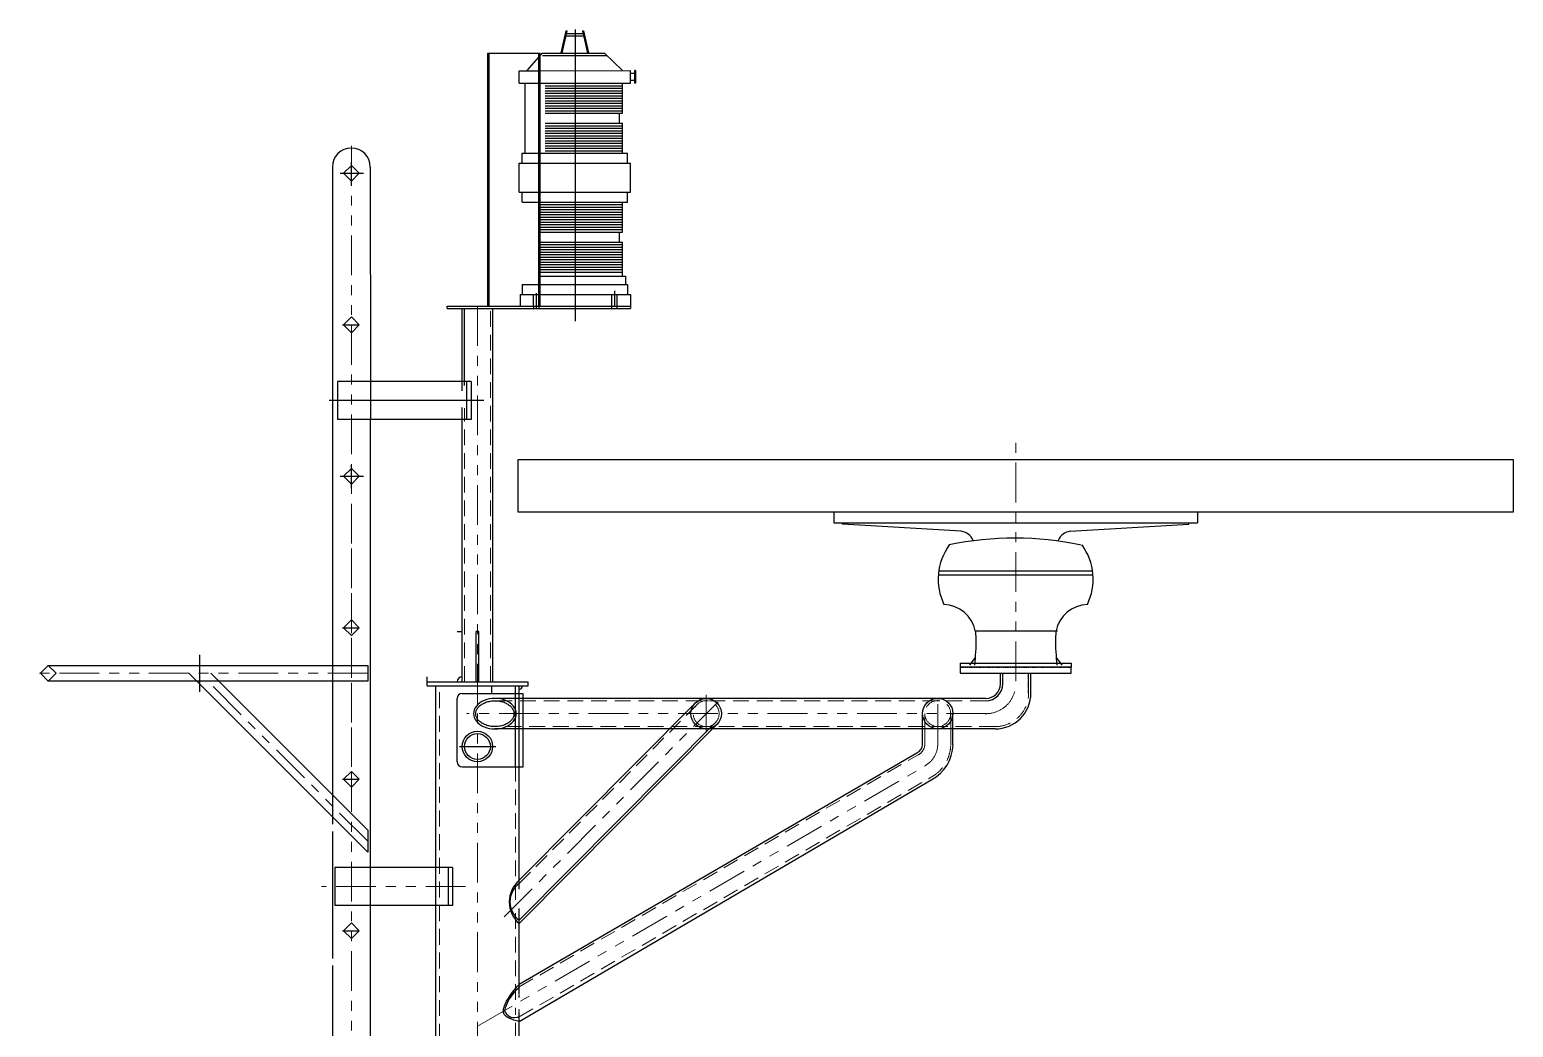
# Model space of a CAD drawing. Extents: x 766778 to 845620, y 133762 to 209800.
# Drawn here: x 790250 to 793187, y 205309 to 207285 of the extents above; entities that cross this region are included whole.
import ezdxf

# ---------------------------------------------------------------- set-up
doc = ezdxf.new("R2010")
doc.units = 0
doc.header["$MEASUREMENT"] = 0
doc.linetypes.add('ACANSTGB', pattern=[0.354331, 0.15748, -0.03937, 0.03937, -0.03937, 0.03937, -0.03937])
doc.linetypes.add('HIDDEN2', pattern=[0.1875, 0.125, -0.0625])
doc.layers.get('0').update_dxf_attribs({"color": 1, "linetype": 'CONTINUOUS'})

# ---------------------------------------------------------------- blocks, each defined once
blk = doc.blocks.new('123')
at = {"color": 7, "linetype": 'ByBlock', "lineweight": 25, "ltscale": 20}
for p, q in [((10, 3444.5), (19.9, 3488)), ((10, 3444.5), (19.9, 3488)), ((11.9, 3443.9), (21.8, 3488)), ((11.9, 3443.9), (21.8, 3488)), ((19.9, 3488), (21.8, 3488)), ((19.9, 3488), (21.8, 3488)), ((19.9, 3483.1), (53.6, 3483.1)), ((19.9, 3483.1), (53.6, 3483.1)), ((19.9, 3478.1), (53.6, 3478.1)), ((19.9, 3478.1), (53.6, 3478.1)), ((37.7, 3490.5), (37.7, 2913.3)), ((51.6, 3488), (61.5, 3443.9)), ((51.6, 3488), (53.6, 3488)), ((51.6, 3488), (61.5, 3443.9)), ((51.6, 3488), (53.6, 3488)), ((53.6, 3488), (63.5, 3444.5)), ((53.6, 3488), (63.5, 3444.5)), ((-133, 2943), (-133, 3443)), ((-133, 2943), (-133, 3443)), ((-57.4, 3409.3), (-30, 3441.3)), ((-57.4, 3409.3), (-30, 3441.3)), ((-35, 3443), (-35, 2943)), ((-35, 3443), (-35, 2943)), ((-30, 3441.3), (-27.7, 3443.9)), ((-30, 3441.3), (-27.7, 3443.9)), ((-27.7, 3443.9), (95.2, 3443.9)), ((-27.7, 3443.9), (95.2, 3443.9)), ((-27.5, 3439), (99.1, 3439)), ((-27.5, 3439), (99.1, 3439)), ((130.9, 3409.3), (95.2, 3443.9)), ((130.9, 3409.3), (95.2, 3443.9)), ((-73.3, 3408.9), (-31.8, 3408.9)), ((-73.3, 3384.5), (-73.3, 3408.9)), ((-73.3, 3408.9), (-31.8, 3408.9)), ((-73.3, 3384.5), (-73.3, 3408.9)), ((-31.8, 3408.9), (146.7, 3409.3)), ((-31.8, 3408.9), (146.7, 3409.3)), ((146.7, 3384.5), (146.7, 3409.3)), ((146.7, 3384.5), (146.7, 3409.3)), ((146.7, 3384.5), (146.7, 3409.3)), ((146.7, 3384.5), (146.7, 3409.3)), ((156.6, 3409.3), (154.6, 3409.3)), ((154.6, 3409.3), (154.6, 3384.5)), ((156.6, 3409.3), (154.6, 3409.3)), ((154.6, 3409.3), (154.6, 3384.5)), ((156.6, 3409.3), (156.6, 3384.5)), ((156.6, 3409.3), (156.6, 3384.5)), ((-73.3, 3384.5), (-31.8, 3384.5)), ((-73.3, 3384.5), (-31.8, 3384.5)), ((-61.4, 3245.7), (-61.4, 3384.5)), ((-61.4, 3245.7), (-61.4, 3384.5)), ((-31.8, 3384.5), (146.7, 3384.5)), ((-31.8, 3384.5), (146.7, 3384.5)), ((-27.5, 3384.5), (130.9, 3384.5)), ((-27.5, 3384.5), (130.9, 3384.5)), ((-21.8, 3379.5), (130.9, 3379.5)), ((-21.8, 3379.5), (130.9, 3379.5)), ((130.9, 3325), (130.9, 3384.5)), ((130.9, 3325), (130.9, 3384.5)), ((154.6, 3403.8), (146.7, 3403.8)), ((154.6, 3403.8), (146.7, 3403.8)), ((154.6, 3389.9), (146.7, 3389.9)), ((154.6, 3389.9), (146.7, 3389.9)), ((156.6, 3384.5), (154.6, 3384.5)), ((156.6, 3384.5), (154.6, 3384.5)), ((-21.8, 3374.6), (130.9, 3374.6)), ((-21.8, 3374.6), (130.9, 3374.6)), ((-21.8, 3369.6), (130.9, 3369.6)), ((-21.8, 3369.6), (130.9, 3369.6)), ((-21.8, 3364.7), (130.9, 3364.7)), ((-21.8, 3364.7), (130.9, 3364.7)), ((-21.8, 3359.7), (130.9, 3359.7)), ((-21.8, 3359.7), (130.9, 3359.7)), ((-21.8, 3354.8), (130.9, 3354.8)), ((-21.8, 3354.8), (130.9, 3354.8)), ((-21.8, 3349.8), (130.9, 3349.8)), ((-21.8, 3349.8), (130.9, 3349.8)), ((-21.8, 3344.8), (130.9, 3344.8)), ((-21.8, 3344.8), (130.9, 3344.8)), ((-21.8, 3344.8), (130.9, 3344.8)), ((-21.8, 3344.8), (130.9, 3344.8)), ((-21.8, 3344.8), (130.9, 3344.8)), ((-21.8, 3344.8), (130.9, 3344.8)), ((-21.8, 3344.8), (130.9, 3344.8)), ((-21.8, 3344.8), (130.9, 3344.8)), ((-21.8, 3344.8), (130.9, 3344.8)), ((-21.8, 3344.8), (130.9, 3344.8)), ((-21.8, 3339.9), (130.9, 3339.9)), ((-21.8, 3339.9), (130.9, 3339.9)), ((-21.8, 3334.9), (130.9, 3334.9)), ((-21.8, 3334.9), (130.9, 3334.9)), ((-21.8, 3330), (130.9, 3330)), ((-21.8, 3330), (130.9, 3330)), ((-21.8, 3325), (130.9, 3325)), ((-21.8, 3325), (130.9, 3325)), ((-21.8, 3325), (130.9, 3325)), ((-21.8, 3325), (130.9, 3325)), ((124.9, 3305.2), (124.9, 3325)), ((124.9, 3305.2), (124.9, 3325)), ((-21.8, 3305.2), (130.9, 3305.2)), ((-21.8, 3305.2), (130.9, 3305.2)), ((-21.8, 3300.3), (130.9, 3300.3)), ((-21.8, 3300.3), (130.9, 3300.3)), ((-21.8, 3295.3), (130.9, 3295.3)), ((-21.8, 3295.3), (130.9, 3295.3)), ((-21.8, 3290.3), (130.9, 3290.3)), ((-21.8, 3290.3), (130.9, 3290.3)), ((-18.5, 3305.2), (130.9, 3305.2)), ((-18.5, 3305.2), (130.9, 3305.2)), ((130.9, 3245.7), (130.9, 3305.2)), ((130.9, 3245.7), (130.9, 3305.2)), ((-21.8, 3285.4), (130.9, 3285.4)), ((-21.8, 3285.4), (130.9, 3285.4)), ((-21.8, 3280.4), (130.9, 3280.4)), ((-21.8, 3280.4), (130.9, 3280.4)), ((-21.8, 3275.5), (130.9, 3275.5)), ((-21.8, 3275.5), (130.9, 3275.5)), ((-21.8, 3270.5), (130.9, 3270.5)), ((-21.8, 3270.5), (130.9, 3270.5)), ((-21.8, 3265.6), (130.9, 3265.6)), ((-21.8, 3265.6), (130.9, 3265.6)), ((-21.8, 3265.6), (130.9, 3265.6)), ((-21.8, 3265.6), (130.9, 3265.6)), ((-21.8, 3265.6), (130.9, 3265.6)), ((-21.8, 3265.6), (130.9, 3265.6)), ((-21.8, 3265.6), (130.9, 3265.6)), ((-21.8, 3265.6), (130.9, 3265.6)), ((-21.8, 3265.6), (130.9, 3265.6)), ((-21.8, 3265.6), (130.9, 3265.6)), ((-21.8, 3260.6), (130.9, 3260.6)), ((-21.8, 3260.6), (130.9, 3260.6)), ((-67.3, 3245.7), (-31.8, 3245.7)), ((-67.3, 3225.9), (-67.3, 3245.7)), ((-67.3, 3245.7), (-31.8, 3245.7)), ((-67.3, 3225.9), (-67.3, 3245.7)), ((-31.8, 3245.7), (140.8, 3245.7)), ((-31.8, 3245.7), (140.8, 3245.7)), ((-21.8, 3255.7), (130.9, 3255.7)), ((-21.8, 3255.7), (130.9, 3255.7)), ((-21.8, 3250.7), (130.9, 3250.7)), ((-21.8, 3250.7), (130.9, 3250.7)), ((-17.2, 3245.7), (130.9, 3245.7)), ((-17.2, 3245.7), (130.9, 3245.7)), ((140.8, 3225.9), (140.8, 3245.7)), ((140.8, 3225.9), (140.8, 3245.7)), ((-443.1, 3218.5), (-443.1, 1916.8)), ((-428, 3206), (-381.8, 3206)), ((-421.1, 3206), (-405.6, 3221.6)), ((-405.6, 3190.4), (-421.1, 3206)), ((-405.6, 3182.3), (-405.6, 3228.4)), ((-390, 3206), (-405.6, 3221.6)), ((-405.6, 3190.4), (-390, 3206)), ((-368.1, 3218.5), (-367.7, 2793.5)), ((-73.3, 3168.9), (-73.3, 3225.9)), ((-73.3, 3225.9), (-31.8, 3225.9)), ((-73.3, 3168.9), (-73.3, 3225.9)), ((-73.3, 3225.9), (-31.8, 3225.9)), ((-31.8, 3225.9), (146.7, 3225.9)), ((-31.8, 3225.9), (146.7, 3225.9)), ((146.7, 3168.9), (146.7, 3225.9)), ((146.7, 3168.9), (146.7, 3225.9)), ((-73.3, 3168.9), (-31.8, 3168.9)), ((-73.3, 3168.9), (-31.8, 3168.9)), ((-67.3, 3149.1), (-67.3, 3168.9)), ((-67.3, 3149.1), (-67.3, 3168.9)), ((-67.3, 3149.1), (-31.8, 3149.1)), ((-67.3, 3149.1), (-31.8, 3149.1)), ((-31.8, 3168.9), (146.7, 3168.9)), ((-31.8, 3168.9), (146.7, 3168.9)), ((-31.8, 3149.1), (140.8, 3149.1)), ((-31.8, 3149.1), (140.8, 3149.1)), ((-31.8, 3144.2), (130.9, 3144.2)), ((-31.8, 3144.2), (130.9, 3144.2)), ((130.9, 3089.7), (130.9, 3149.1)), ((130.9, 3089.7), (130.9, 3149.1)), ((140.8, 3149.1), (140.8, 3168.9)), ((140.8, 3149.1), (140.8, 3168.9)), ((-31.8, 3139.2), (130.9, 3139.2)), ((-31.8, 3139.2), (130.9, 3139.2)), ((-31.8, 3134.3), (130.9, 3134.3)), ((-31.8, 3134.3), (130.9, 3134.3)), ((-31.8, 3129.3), (130.9, 3129.3)), ((-31.8, 3129.3), (130.9, 3129.3)), ((-31.8, 3124.4), (130.9, 3124.4)), ((-31.8, 3124.4), (130.9, 3124.4)), ((-31.8, 3124.4), (130.9, 3124.4)), ((-31.8, 3124.4), (130.9, 3124.4)), ((-31.8, 3124.4), (130.9, 3124.4)), ((-31.8, 3124.4), (130.9, 3124.4)), ((-31.8, 3124.4), (130.9, 3124.4)), ((-31.8, 3124.4), (130.9, 3124.4)), ((-31.8, 3124.4), (130.9, 3124.4)), ((-31.8, 3124.4), (130.9, 3124.4)), ((-31.8, 3119.4), (130.9, 3119.4)), ((-31.8, 3119.4), (130.9, 3119.4)), ((-31.8, 3114.5), (130.9, 3114.5)), ((-31.8, 3114.5), (130.9, 3114.5)), ((-31.8, 3109.5), (130.9, 3109.5)), ((-31.8, 3109.5), (130.9, 3109.5)), ((-31.8, 3104.5), (130.9, 3104.5)), ((-31.8, 3104.5), (130.9, 3104.5)), ((-31.8, 3099.6), (130.9, 3099.6)), ((-31.8, 3099.6), (130.9, 3099.6)), ((-31.8, 3094.6), (130.9, 3094.6)), ((-31.8, 3094.6), (130.9, 3094.6)), ((-31.8, 3089.7), (130.9, 3089.7)), ((-31.8, 3089.7), (130.9, 3089.7)), ((124.9, 3069.8), (124.9, 3089.7)), ((124.9, 3069.8), (124.9, 3089.7)), ((-31.8, 3069.8), (130.9, 3069.8)), ((-31.8, 3069.8), (130.9, 3069.8)), ((-31.8, 3069.8), (130.9, 3069.8)), ((-31.8, 3069.8), (130.9, 3069.8)), ((-31.8, 3064.9), (130.9, 3064.9)), ((-31.8, 3064.9), (130.9, 3064.9)), ((-31.8, 3059.9), (130.9, 3059.9)), ((-31.8, 3059.9), (130.9, 3059.9)), ((-31.8, 3055), (130.9, 3055)), ((-31.8, 3055), (130.9, 3055)), ((130.9, 3002.5), (130.9, 3069.8)), ((130.9, 3002.5), (130.9, 3069.8)), ((-31.8, 3050), (130.9, 3050)), ((-31.8, 3050), (130.9, 3050)), ((-31.8, 3045.1), (130.9, 3045.1)), ((-31.8, 3045.1), (130.9, 3045.1)), ((-31.8, 3040.1), (130.9, 3040.1)), ((-31.8, 3040.1), (130.9, 3040.1)), ((-31.8, 3035.2), (130.9, 3035.2)), ((-31.8, 3035.2), (130.9, 3035.2)), ((-31.8, 3030.2), (130.9, 3030.2)), ((-31.8, 3030.2), (130.9, 3030.2)), ((-31.8, 3030.2), (130.9, 3030.2)), ((-31.8, 3030.2), (130.9, 3030.2)), ((-31.8, 3030.2), (130.9, 3030.2)), ((-31.8, 3030.2), (130.9, 3030.2)), ((-31.8, 3030.2), (130.9, 3030.2)), ((-31.8, 3030.2), (130.9, 3030.2)), ((-31.8, 3030.2), (130.9, 3030.2)), ((-31.8, 3030.2), (130.9, 3030.2)), ((-31.8, 3025.3), (130.9, 3025.3)), ((-31.8, 3025.3), (130.9, 3025.3)), ((-31.8, 3020.3), (130.9, 3020.3)), ((-31.8, 3020.3), (130.9, 3020.3)), ((-31.8, 3015.4), (130.9, 3015.4)), ((-31.8, 3015.4), (130.9, 3015.4)), ((-31.8, 3010.4), (130.9, 3010.4)), ((-31.8, 3010.4), (130.9, 3010.4)), ((-31.8, 3010.4), (130.9, 3010.4)), ((-31.8, 3010.4), (130.9, 3010.4)), ((-31.8, 3002.5), (136.8, 3002.5)), ((-31.8, 3002.5), (136.8, 3002.5)), ((136.8, 3002.5), (136.8, 2985.6)), ((136.8, 3002.5), (136.8, 2985.6)), ((-67.3, 2985.6), (-67.3, 2965.8)), ((-67.3, 2985.6), (-31.8, 2985.6)), ((-67.3, 2985.6), (-67.3, 2965.8)), ((-67.3, 2985.6), (-31.8, 2985.6)), ((-39.8, 2968.4), (-39.8, 2936.9)), ((-39.8, 2968.4), (-39.8, 2936.9)), ((-31.8, 2985.6), (140.8, 2985.6)), ((-31.8, 2985.6), (140.8, 2985.6)), ((115.2, 2973.4), (115.2, 2941.9)), ((115.2, 2973.4), (115.2, 2941.9)), ((140.8, 2985.6), (140.8, 2965.8)), ((140.8, 2985.6), (140.8, 2965.8)), ((-216.1, 2943), (146.7, 2943)), ((-216.1, 2938), (-216.1, 2943)), ((-216.1, 2943), (146.7, 2943)), ((-216.1, 2938), (-216.1, 2943)), ((-216.1, 2938), (146.7, 2938)), ((-216.1, 2938), (146.7, 2938)), ((-186, 2775), (-186, 2938)), ((-181.5, 2786), (-181.5, 2938)), ((-125.7, 2198.8), (-125.7, 2938)), ((-125.7, 2938), (-7.1, 2938)), ((-125.7, 2938), (-7.1, 2938)), ((-71.3, 2965.8), (-31.8, 2965.8)), ((-71.3, 2965.8), (-71.3, 2943)), ((-71.3, 2965.8), (-31.8, 2965.8)), ((-71.3, 2965.8), (-71.3, 2943)), ((-45.3, 2943), (-45.3, 2965.8)), ((-45.3, 2943), (-45.3, 2965.8)), ((-45.3, 2943), (-45.3, 2938)), ((-45.3, 2943), (-45.3, 2938)), ((-45.3, 2943), (-45.3, 2938)), ((-45.3, 2943), (-45.3, 2938)), ((-34.3, 2943), (-34.3, 2965.8)), ((-34.3, 2943), (-34.3, 2965.8)), ((-34.3, 2943), (-34.3, 2938)), ((-34.3, 2943), (-34.3, 2938)), ((-34.3, 2943), (-34.3, 2938)), ((-34.3, 2943), (-34.3, 2938)), ((-31.8, 2965.8), (146.7, 2965.8)), ((-31.8, 2965.8), (146.7, 2965.8)), ((109.7, 2938), (109.7, 2965.8)), ((109.7, 2938), (109.7, 2965.8)), ((120.7, 2938), (120.7, 2965.8)), ((120.7, 2938), (120.7, 2965.8)), ((146.7, 2965.8), (146.7, 2943)), ((146.7, 2965.8), (146.7, 2943)), ((146.7, 2943), (146.7, 2938)), ((146.7, 2943), (146.7, 2938)), ((-421.1, 2906), (-405.6, 2921.6)), ((-390, 2906), (-405.6, 2921.6)), ((-422.8, 2906), (-390.4, 2906)), ((-405.6, 2890.4), (-421.1, 2906)), ((-405.6, 2890.4), (-390, 2906)), ((-432.7, 2793.5), (-432.7, 2718.5)), ((-168.5, 2793.5), (-432.7, 2793.5)), ((-367.7, 2793.5), (-367.7, 2718.5)), ((-178, 2793.5), (-178, 2718.5)), ((-168.5, 2793.5), (-168.5, 2718.5)), ((-143.2, 2756), (-449.2, 2756)), ((-186, 2198.8), (-186, 2742)), ((-168.5, 2718.5), (-432.7, 2718.5)), ((-368.1, 2718.5), (-368.1, 1878)), ((-421.1, 2606), (-405.6, 2621.6)), ((-405.6, 2582.3), (-405.6, 2628.4)), ((-390, 2606), (-405.6, 2621.6)), ((-428, 2606), (-381.8, 2606)), ((-405.6, 2590.4), (-421.1, 2606)), ((-405.6, 2590.4), (-390, 2606)), ((549.6, 2535), (549.6, 2513.8)), ((549.6, 2535), (549.6, 2513.8)), ((1269, 2535), (1269, 2513.8)), ((1269, 2535), (1269, 2513.8)), ((549.6, 2513.8), (1269, 2513.8)), ((566.6, 2511.1), (566.6, 2513.8)), ((801.4, 2497), (566.6, 2511.1)), ((1017.2, 2497), (1252, 2511.1)), ((1252, 2511.1), (1252, 2513.8)), ((758.1, 2419), (1060.5, 2419)), ((758.1, 2419), (1060.5, 2419)), ((758.5, 2411), (1060.1, 2411)), ((758.5, 2411), (1060.1, 2411)), ((-421.1, 2306), (-405.6, 2321.6)), ((-390, 2306), (-405.6, 2321.6)), ((-422.8, 2306), (-390.4, 2306)), ((-405.6, 2290.4), (-421.1, 2306)), ((-405.6, 2290.4), (-390, 2306)), ((-196, 2298.8), (-186, 2298.8)), ((-196, 2298.8), (-186, 2298.8)), ((-153.3, 2298.8), (-158.3, 2298.8)), ((-158.3, 2198.8), (-158.3, 2298.8)), ((-153.3, 2198.8), (-153.3, 2298.8)), ((829.4, 2300.1), (991.8, 2300.1)), ((-705.6, 2179.1, -103.7), (-705.6, 2252.5, -103.7)), ((799.3, 2236), (1019.3, 2236)), ((799.3, 2236), (799.3, 2228)), ((799.3, 2236), (799.3, 2228)), ((829, 2247.2), (817.9, 2232.1)), ((989.6, 2247.2), (1000.7, 2232.1)), ((1019.3, 2236), (1019.3, 2228)), ((1019.3, 2236), (1019.3, 2228)), ((-1021.1, 2215.8, -103.7), (-1005.6, 2231.4, -103.7)), ((-1021.1, 2215.8, -103.7), (-1005.6, 2200.3, -103.7)), ((-1005.6, 2231.4, -103.7), (-373.1, 2231.4, -103.7)), ((-1005.6, 2231.4, -103.7), (-990, 2215.8, -103.7)), ((-1005.6, 2200.3, -103.7), (-990, 2215.8, -103.7)), ((-373.1, 1861.3, -103.7), (-727.6, 2215.8, -103.7)), ((-683.6, 2215.8, -103.7), (-373.1, 1905.3, -103.7)), ((-373.1, 2231.4, -103.7), (-373.1, 2200.3, -103.7)), ((-255.8, 2198.8), (-255.8, 2208.6)), ((-255.8, 2198.8), (-255.8, 2208.6)), ((879.2, 2195), (879.2, 2216)), ((939.5, 2176.7), (939.5, 2216)), ((-373.1, 2200.3, -103.7), (-1005.6, 2200.3, -103.7)), ((-255.8, 2198.8), (-55.8, 2198.8)), ((-255.8, 2190.8), (-255.8, 2198.8)), ((-255.8, 2198.8), (-55.8, 2198.8)), ((-255.8, 2190.8), (-255.8, 2198.8)), ((-255.8, 2190.8), (-186, 2190.8)), ((-255.8, 2190.8), (-55.8, 2190.8)), ((-255.8, 2190.8), (-186, 2190.8)), ((-255.8, 2190.8), (-55.8, 2190.8)), ((-238.4, -571.8), (-238.4, 2190.8)), ((-186.2, 2176), (-65.3, 2176)), ((-127.7, 2176), (-127.7, 2191.5)), ((-125.7, 2190.8), (-65.8, 2190.8)), ((-125.7, 2190.8), (-65.8, 2190.8)), ((-80.4, 2147), (-80.4, 2190.8)), ((-80.4, 2166), (-80.4, 2190.8)), ((-73.3, 2166), (-73.3, 2190.8)), ((-73.3, 2166), (-73.3, 2190.8)), ((-73.3, 2030.7), (-73.3, 2176)), ((-65.3, 2030.7), (-65.3, 2176)), ((-55.8, 2190.8), (-55.8, 2198.8)), ((-55.8, 2190.8), (-55.8, 2198.8)), ((-196.2, 2040.7), (-196.2, 2166)), ((850.2, 2166), (-121.5, 2166)), ((-80.4, 2030.7), (-80.4, 2166)), ((-73.3, 1805.9), (276.4, 2158.1)), ((-73.3, 1726.8), (316.7, 2119.7)), ((-73.3, 1720.3), (321.4, 2117.9)), ((724.9, 2105.7), (724.9, 2136.1)), ((785.2, 2105.7), (785.2, 2136.1)), ((868.5, 2105.7), (-121.5, 2105.7)), ((724.9, 2075), (724.9, 2105.7)), ((785.2, 2074), (785.2, 2105.7)), ((-191.8, 2070.9), (-119.4, 2070.9)), ((-73.3, 1599.9, -1.3), (713.9, 2058.2, -1.3)), ((-186.2, 2030.7), (-65.3, 2030.7)), ((-73.3, 1788), (-73.3, 2030.7)), ((-422.8, 2006), (-390.4, 2006)), ((-421.1, 2006), (-405.6, 2021.6)), ((-405.6, 1990.4), (-421.1, 2006)), ((-390, 2006), (-405.6, 2021.6)), ((-405.6, 1990.4), (-390, 2006)), ((-238.1, 1853.2), (-238.1, 2002.8)), ((-73.3, 1526.1, -1.3), (743.1, 2005.4, -1.3)), ((-443.1, 1902.2), (-443.1, 1651.2)), ((-373.1, 1905.3, -103.7), (-373.1, 1861.3, -103.7)), ((-368.1, 1878), (-368.1, 1803)), ((-205.4, 1830.9), (-438.1, 1830.9)), ((-438.1, 1830.9), (-438.1, 1755.9)), ((-214.2, 1830.9), (-214.2, 1755.9)), ((-205.4, 1830.9), (-205.4, 1755.9)), ((-368.1, 1803), (-368.1, 81.1)), ((-205.4, 1755.9), (-438.1, 1755.9)), ((-73.3, 1580), (-73.3, 1750)), ((-422.8, 1706), (-390.4, 1706)), ((-421.1, 1706), (-405.6, 1721.6)), ((-405.6, 1690.4), (-421.1, 1706)), ((-390, 1706), (-405.6, 1721.6)), ((-405.6, 1690.4), (-390, 1706)), ((-443.1, 1637.1), (-443.1, -199.2)), ((-73.3, 1398.5), (-73.3, 1543))]:
    blk.add_line(p, q, dxfattribs=at)
at = {"color": 7, "linetype": 'ACANSTGB', "lineweight": 9, "ltscale": 500}
for p, q in [((-405.6, 3260.1), (-405.6, -1423.2)), ((-155.8, 2943), (-155.8, -4545.7)), ((909.3, 2200), (909.3, 2687)), ((-405.6, 2463), (-405.6, 2030.8)), ((-373.1, 2215.8, -103.7), (-1042.3, 2215.8, -103.7)), ((-373.1, 1883.3, -103.7), (-690, 2200.3, -103.7)), ((296.7, 2098.4), (296.7, 2173.4)), ((755.1, 2076.1, -1.3), (755, 2173.6)), ((-102.9, 1733.3), (320.2, 2159.5)), ((851.4, 2135.9), (-177.7, 2135.9)), ((-155.6, 1517.2, -1.3), (730.2, 2032.8, -1.3)), ((-179.7, 1793.4), (-464.8, 1793.4))]:
    blk.add_line(p, q, dxfattribs=at)
at = {"color": 7, "linetype": 'HIDDEN2', "lineweight": 9, "ltscale": 250}
for p, q in [((-130.2, 2198.8), (-130.2, 2938)), ((-181.5, 2198.8), (-181.5, 2741)), ((883.7, 2195), (883.7, 2216)), ((935, 2176.7), (935, 2216)), ((-231.3, -571.8), (-231.3, 2190.8)), ((850.2, 2161.5), (-120.7, 2161.5)), ((-73.3, 1799.5), (279.5, 2154.9)), ((729.4, 2105.7), (729.4, 2136.1)), ((780.7, 2105.7), (780.7, 2136.1)), ((868.5, 2110.2), (-121.5, 2110.2)), ((729.4, 2074.9), (729.4, 2105.7)), ((780.7, 2074), (780.7, 2105.7)), ((-80.4, 1767), (-80.4, 2030.7)), ((-73.3, 1594.7, -1.3), (716, 2054.3, -1.3)), ((-73.3, 1535.4, -1.3), (745.3, 2012, -1.3)), ((-80.4, 1569), (-80.4, 1744)), ((-80.4, 1398.9), (-80.4, 1553))]:
    blk.add_line(p, q, dxfattribs=at)
at = {"color": 7, "linetype": 'ACANSTGB', "lineweight": 25, "ltscale": 50}
blk.add_line((799.3, 2228), (1019.3, 2228), dxfattribs=at)
blk.add_line((799.3, 2228), (1019.3, 2228), dxfattribs=at)
at = {"color": 7, "linetype": 'ACANSTGB', "lineweight": 25}
for p, q in [((879.2, 2195), (879.2, 2216)), ((939.5, 2176.7), (939.5, 2216)), ((868.5, 2105.7), (-73.3, 2105.7))]:
    blk.add_line(p, q, dxfattribs=at)
at = {"color": 7, "linetype": 'ACANSTGB', "lineweight": 25, "ltscale": 25}
for p, q in [((883.7, 2195), (883.7, 2216)), ((935, 2176.7), (935, 2216))]:
    blk.add_line(p, q, dxfattribs=at)
at = {"color": 7, "linetype": 'ACANSTGB', "lineweight": 25, "ltscale": 20}
for p, q in [((-73.3, 1574), (-73.3, 1749)), ((-73.3, 1398.5), (-73.3, 1550))]:
    blk.add_line(p, q, dxfattribs=at)
at = {"color": 7, "linetype": 'ByBlock', "lineweight": 25, "ltscale": 20}
for points in [[(-136.3, 2943), (-31.8, 2943), (-31.8, 3443), (-136.3, 3443)], [(-75.7, 2639), (1894.3, 2639), (1894.3, 2535), (-75.7, 2535)], [(799.3, 2216), (1019.3, 2216), (1019.3, 2228), (799.3, 2228)]]:
    blk.add_lwpolyline(points, close=True, dxfattribs=at)
blk.add_lwpolyline([(-73.3, 2060.6), (-73.3, 2065.6)], dxfattribs=at)
blk.add_lwpolyline([(-73.3, 2060.6), (-73.3, 2065.6)], dxfattribs=at)
for centre, radius in [((296.7, 2135.9), 30.1), ((755, 2136.1), 30.1), ((-156.1, 2070.9), 30.1), ((-156.1, 2070.9), 30.1), ((-156.1, 2070.9), 25.6)]:
    blk.add_circle(centre, radius, dxfattribs=at)
at = {"color": 7, "linetype": 'HIDDEN2', "lineweight": 9, "ltscale": 250}
for centre in [(296.7, 2135.9), (755, 2136.1)]:
    blk.add_circle(centre, 25.6, dxfattribs=at)
at = {"color": 7, "linetype": 'ByBlock', "lineweight": 25, "ltscale": 20}
for centre, radius, start, end in [((-405.6, 3218.5), 37.5, 0, 180), ((797.7, 2467.8), 29.5, 22.6203, 82.7071), ((1020.9, 2467.8), 29.5, 97.2929, 157.3797), ((872.5, 2402.1), 116.5, 144.2898, 205.5214), ((907, 1853.1), 630.4, 77.9441, 101.8185), ((946.1, 2402.1), 116.5, 334.4786, 35.7102), ((765.6, 2286.7), 65.2, 11.8344, 88.4525), ((765.6, 2286.7), 65.2, 11.8344, 88.4525), ((1053, 2286.7), 65.2, 91.5475, 168.1656), ((-186, 2198.8), 10, 90, 180), ((-186, 2198.8), 10, 90, 180), ((-186.2, 2166), 10, 90, 180), ((-73.3, 2190.8), 6.29, 269.9633, 0), ((-73.3, 2190.8), 6.29, 269.9633, 0), ((850.2, 2195), 29, 270, 0), ((850.2, 2195), 33.5, 270, 0), ((868.5, 2176.7), 71, 270, 0), ((705.1, 2076, -1.3), 19.9, 295.8559, 357.0826), ((705.1, 2076, -1.3), 80.2, 298.3161, 358.5482), ((-186.2, 2040.7), 10, 180, 270), ((-36.6, 1763.1), 56.4, 130.6438, 229.3562), ((-46.6, 1763.2), 45.1, 126.2369, 233.7631)]:
    blk.add_arc(centre, radius, start, end, dxfattribs=at)
at = {"color": 7, "linetype": 'ACANSTGB', "lineweight": 9, "ltscale": 500}
for centre, radius, start, end in [((850.2, 2195, 1.3), 59.2, 268.7599, 1.2401), ((705.1, 2076.1, -1.3), 50, 300.1156, 0)]:
    blk.add_arc(centre, radius, start, end, dxfattribs=at)
at = {"color": 7, "linetype": 'HIDDEN2', "lineweight": 9, "ltscale": 250}
for centre, radius, start, end in [((868.5, 2176.7), 66.5, 270, 0), ((705.1, 2076, -1.3), 24.4, 296.3316, 357.366), ((705.1, 2076, -1.3), 75.7, 298.2446, 358.5057)]:
    blk.add_arc(centre, radius, start, end, dxfattribs=at)
at = {"color": 7, "linetype": 'ByBlock', "lineweight": 25, "ltscale": 20}
for start_param, end_param in [(1.570796, 4.712389), (4.712389, 7.853982)]:
    blk.add_ellipse((-121.5, 2135.9), major_axis=(42.2, 0), ratio=0.713903, start_param=start_param, end_param=end_param, dxfattribs=at)
for points, knots in [([(829.4, 2300.1), (829.8, 2296.4), (831.4, 2273), (829.4, 2249.5), (827.6, 2232)], [21.863082, 21.863082, 21.863082, 21.863082, 39.577924, 92.255883, 92.255883, 92.255883, 92.255883]), ([(989.2, 2300.1), (988.8, 2296.4), (987.2, 2273), (989.2, 2249.5), (991, 2232)], [21.863082, 21.863082, 21.863082, 21.863082, 39.577924, 92.255883, 92.255883, 92.255883, 92.255883]), ([(-83.8, 2135.9), (-83.8, 2137.8), (-84.1, 2139.7), (-85.4, 2143.5), (-86.4, 2145.4), (-89.1, 2149), (-90.7, 2150.7), (-94.7, 2153.9), (-97, 2155.4), (-102, 2157.9), (-104.8, 2158.9), (-110.6, 2160.5), (-113.6, 2161), (-119.9, 2161.6), (-123, 2161.6), (-129.3, 2161), (-132.3, 2160.5), (-138.1, 2158.9), (-140.9, 2157.9), (-146, 2155.4), (-148.3, 2154), (-152.2, 2150.8), (-153.9, 2149.1), (-156.6, 2145.5), (-157.6, 2143.6), (-158.9, 2139.8), (-159.2, 2137.9), (-159.3, 2134), (-159, 2132.1), (-157.7, 2128.3), (-156.7, 2126.4), (-154, 2122.8), (-152.4, 2121.1), (-148.5, 2117.9), (-146.2, 2116.4), (-141.2, 2113.9), (-138.4, 2112.9), (-132.6, 2111.3), (-129.6, 2110.7), (-123.3, 2110.1), (-120.2, 2110.1), (-113.9, 2110.6), (-110.9, 2111.2), (-105, 2112.7), (-102.3, 2113.7), (-97.2, 2116.2), (-94.9, 2117.6), (-90.9, 2120.8), (-89.2, 2122.5), (-86.5, 2126.1), (-85.5, 2128), (-84.2, 2131.8), (-83.8, 2133.7), (-83.8, 2135.7), (-83.8, 2135.8), (-83.8, 2135.9)], [0, 0, 0, 0, 0.241364, 0.241364, 0.482729, 0.482729, 0.724093, 0.724093, 0.965458, 0.965458, 1.206822, 1.206822, 1.448187, 1.448187, 1.689551, 1.689551, 1.930916, 1.930916, 2.17228, 2.17228, 2.413645, 2.413645, 2.655009, 2.655009, 2.896374, 2.896374, 3.137738, 3.137738, 3.379103, 3.379103, 3.620467, 3.620467, 3.861832, 3.861832, 4.103196, 4.103196, 4.344561, 4.344561, 4.585925, 4.585925, 4.82729, 4.82729, 5.068654, 5.068654, 5.310019, 5.310019, 5.551383, 5.551383, 5.792748, 5.792748, 6.034112, 6.034112, 6.275477, 6.275477, 6.283185, 6.283185, 6.283185, 6.283185])]:
    blk.add_open_spline(points, degree=3, knots=knots, dxfattribs=at)
for points in [[(-73.3, 1526.1, -1.3), (-104.5, 1543.8, -1.3), (-98.2, 1566.3, -1.3), (-73.5, 1599.8, -1.3)], [(-73.3, 1594.4), (-95.2, 1567.4, -1.3), (-102.7, 1548, -1.3)], [(-73.3, 1594.4), (-95.2, 1567.4, -1.3), (-102.7, 1548, -1.3)], [(-73.3, 1535.4, -1.3), (-89.8, 1534), (-102.7, 1548, -1.3)]]:
    blk.add_spline(points, degree=3, dxfattribs=at)

msp = doc.modelspace()

# ---------------------------------------------------------------- block references
at = {"color": 4, "linetype": 'Continuous'}
msp.add_blockref('123', (791292.53966, 203794.72147), dxfattribs=at)

doc.saveas('drawing.dxf')
